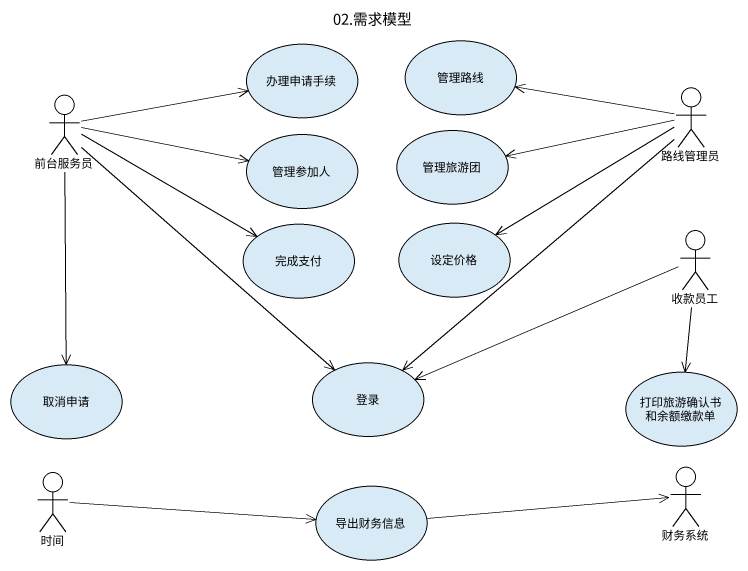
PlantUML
@startuml
title 02.需求模型
usecase 办理申请手续
usecase 管理路线
actor 前台服务员
actor 路线管理员
usecase 管理参加人
usecase 管理旅游团
usecase 完成支付
usecase 设定价格
actor 收款员工
usecase 取消申请
usecase 登录
usecase 打印旅游确认书和余额缴款单
actor 时间
usecase 导出财务信息
actor 财务系统
前台服务员 -right-> 办理申请手续
前台服务员 -right-> 管理参加人
前台服务员 -right-> 完成支付
前台服务员 --> 取消申请
前台服务员 --> 登录
路线管理员 -left-> 管理路线
路线管理员 -left-> 管理旅游团
路线管理员 -left-> 设定价格
路线管理员 --> 登录
收款员工 -left-> 登录
收款员工 --> 打印旅游确认书和余额缴款单
时间 -right-> 导出财务信息
导出财务信息 -right-> 财务系统
@enduml
